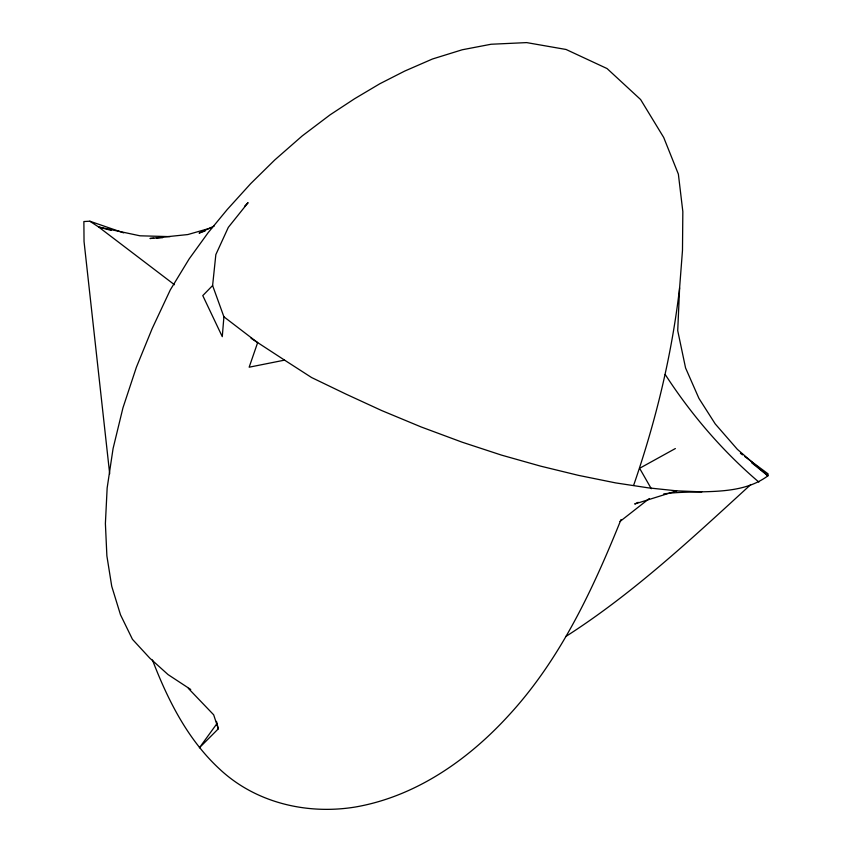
<?xml version="1.0" encoding="UTF-8"?>
<svg xmlns="http://www.w3.org/2000/svg" width="852" height="852" viewBox="0 0 852 852"><rect width="100%" height="100%" fill="white"/><g stroke="black" fill="none" stroke-linecap="round" stroke-linejoin="round"><path stroke-width="1.28" d="M190.72 689.481L168.057 674.592L149.782 658.127L132.454 639.319L120.494 614.793L111.729 586.261L106.883 555.898L105.392 523.533L107.15 487.994L113.082 448.535L122.944 407.884L136.384 367.244L152.167 328.595L170.304 289.893L189.155 258.923L208.101 232.724L227.25 209.507L250.733 183.595L274.813 159.91L302.236 135.905L330.129 114.807L354.581 98.747L379.8 83.773L404.668 71.099L432.497 58.99L462.199 49.778L491.082 44.251L526.642 42.6L566.079 49.48L607.071 68.565L640.608 99.535L663.708 137.481L678.373 174.149L682.835 211.584L682.484 250.403L679.608 287.891L677.723 330.661L685.562 367.926L698.928 398.374L715.233 423.923L737.363 449.334L767.918 475.831C738.535 497.557 697.713 489.059 663.729 493.915M212.606 285.537L223.906 316.806L222.276 336.657L202.776 295.612L212.606 285.537L215.844 254.599L228.325 227.356L248.102 202.659L244.503 206.365M679.608 287.891C671.802 355.209 655.699 421.452 633.59 485.459M621.012 519.592C592.854 589.435 560.467 659.171 508.942 715.147C468.227 759.824 415.787 796.545 355.284 807.025C307.071 814.917 255.621 802.925 219.528 768.994C187.642 739.568 167.812 699.95 152.444 659.981M217.122 723.38L199.379 747.811L218.293 728.833L216.472 721.388M750.857 484.5C691.877 538.443 633.26 593.439 565.621 636.625M620.011 521.477L649.32 498.516M675.359 448.546L639.618 468.291L651.301 488.739M638.212 502.318L634.708 504.011L676.669 490.848L701.771 491.86M214.257 225.982L199.102 233.097L205.215 230.935M212.031 227.633L187.823 234.556L149.973 238.496L153.775 238.251M676.669 490.848L648.489 487.877L615.602 482.892L578.412 475.352L540.573 466.129L501.434 455.096L462.146 442.188L421.176 426.969L381.696 410.558L346.104 394.167L311.608 377.553L284.568 360.13L249.157 367.201L257.645 342.621L223.906 316.806M156.31 238.091L162.647 237.697M123.7 232.873L89.833 221.211L83.879 221.541L84.039 241.499L109.684 473.818M170.059 236.632L139.962 235.802L98.63 226.994L89.833 221.211M111.165 230.423L98.63 226.994L174.468 284.738M284.568 360.13L251.074 338.297M740.409 453.285L742.539 454.872M744.669 456.459L768.121 473.904L767.918 475.831L751.464 462.604M758.855 482.083C722.464 451.049 691.196 414.573 665.199 374.475M188.335 688.363L213.671 714.817L218.293 728.833"/></g></svg>
